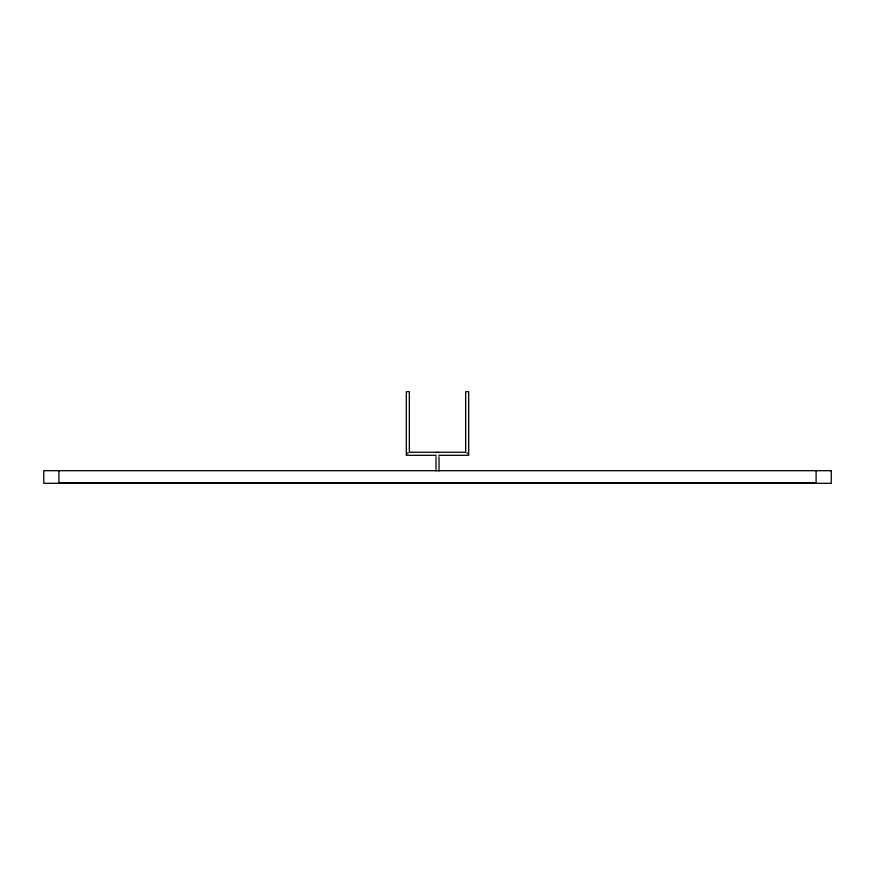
<?xml version="1.0" encoding="UTF-8"?>
<svg xmlns="http://www.w3.org/2000/svg" width="875" height="875" viewBox="0 0 875 875"><rect width="100%" height="100%" fill="white"/><g stroke="black" fill="none" stroke-linecap="round" stroke-linejoin="round"><path stroke-width="1.31" d="M436.155 455.295L406.306 455.295L406.306 391.694L409.336 391.694L409.336 452.266L465.664 452.266L465.664 391.694L468.694 391.694L468.694 455.295L438.845 455.295M58.898 482.803L816.102 482.803M816.102 470.695L816.102 483.306M467.184 452.714L467.184 453.775M439.009 456.783L439.009 470.936M435.991 456.783L435.991 470.936M407.816 452.714L407.816 453.775M58.898 470.695L58.898 483.306M436.428 452.714A1.509 1.509 0 0 1 438.572 452.714M831.25 470.695L43.75 470.695L43.75 483.306L831.25 483.306L831.25 470.695"/></g></svg>
